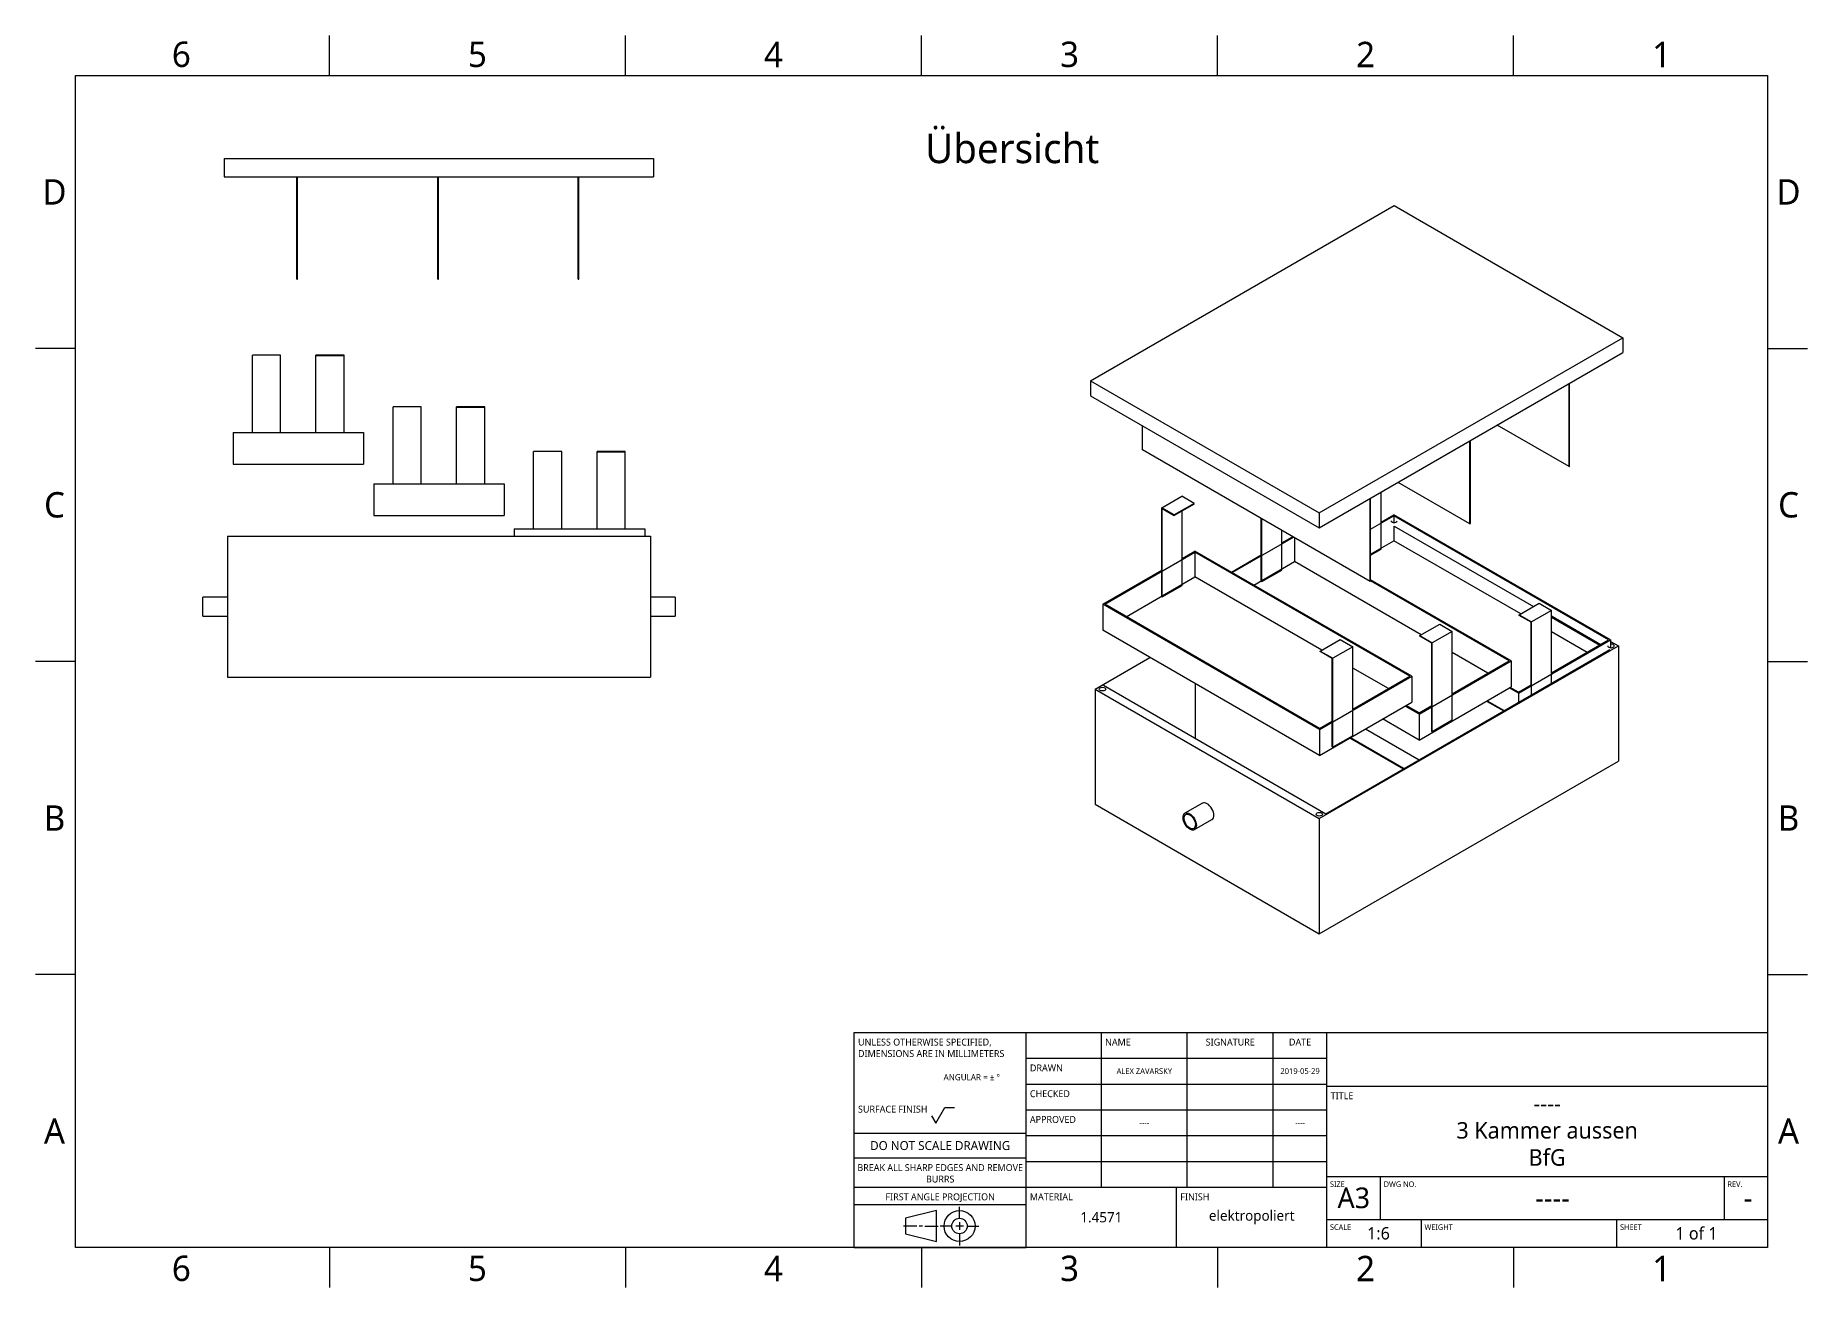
# Model space of a CAD drawing. Extents: x 1 to 420, y 0 to 296.
import ezdxf

# ---------------------------------------------------------------- set-up
doc = ezdxf.new("R2010")
doc.units = 0
doc.header["$LTSCALE"] = 12.7
doc.header["$MEASUREMENT"] = 0
for name, color, linetype in [('ANNOTATION_TEXT', 7, 'CONTINUOUS'), ('BORDER_FRAME', 7, 'CONTINUOUS'), ('BORDER_ZONES', 7, 'CONTINUOUS'), ('TITLE_BLOCK', 7, 'CONTINUOUS'), ('VISIBLE', 7, 'CONTINUOUS')]:
    doc.layers.add(name, color=color, linetype=linetype)
doc.styles.add('ONSHAPE-STANDARD', font='NotoSans-Regular.ttf')
doc.styles.add('ONSHAPE-STANDARD-FIELDS', font='NotoSans-Regular.ttf')
doc.styles.add('ONSHAPE-STANDARD-NOTESTYLE', font='Noto Sans', dxfattribs={"height": 3.5})

msp = doc.modelspace()

# ---------------------------------------------------------------- linework, layer by layer
at = {"layer": 'BORDER_FRAME'}
for p, q in [((10.5, 10), (10.5, 287)), ((10.5, 287), (410.5, 287)), ((410.5, 287), (410.5, 10)), ((410.5, 10), (10.5, 10))]:
    msp.add_line(p, q, dxfattribs=at)
at = {"layer": 'BORDER_ZONES'}
for p, q in [((70.5, 287), (70.5, 296.5)), ((140.5, 287), (140.5, 296.5)), ((210.5, 287), (210.5, 296.5)), ((280.5, 287), (280.5, 296.5)), ((350.5, 287), (350.5, 296.5)), ((10.5, 222.5), (1, 222.5)), ((410.5, 222.5), (420, 222.5)), ((10.5, 148.5), (1, 148.5)), ((410.5, 148.5), (420, 148.5)), ((10.5, 74.5), (1, 74.5)), ((410.5, 74.5), (420, 74.5)), ((70.5, 10), (70.5, 0.5)), ((140.5, 10), (140.5, 0.5)), ((210.5, 10), (210.5, 0.5)), ((280.5, 10), (280.5, 0.5)), ((350.5, 10), (350.5, 0.5))]:
    msp.add_line(p, q, dxfattribs=at)
at = {"layer": 'TITLE_BLOCK'}
for p, q in [((194.6, 10), (194.6, 60.8)), ((194.6, 60.8), (235.24, 60.8)), ((235.24, 10), (235.24, 60.8)), ((235.24, 60.8), (306.36, 60.8)), ((253.02, 24.22), (253.02, 60.8)), ((273.34, 24.22), (273.34, 60.8)), ((293.66, 24.22), (293.66, 60.8)), ((306.36, 10), (306.36, 60.8)), ((306.36, 60.8), (410.5, 60.8)), ((235.24, 54.7), (306.36, 54.7)), ((235.24, 48.61), (306.36, 48.61)), ((306.36, 48.1), (410.5, 48.1)), ((213.9, 39.33), (216.04, 43.03)), ((216.04, 43.03), (218.27, 43.03)), ((235.24, 42.51), (306.36, 42.51)), ((212.89, 41.09), (213.9, 39.33)), ((194.6, 37.03), (235.24, 37.03)), ((235.24, 36.42), (306.36, 36.42)), ((194.6, 31.13), (235.24, 31.13)), ((235.24, 30.32), (306.36, 30.32)), ((306.36, 26.76), (410.5, 26.76)), ((319.06, 16.6), (319.06, 26.76)), ((400.34, 16.6), (400.34, 26.76)), ((194.6, 24.22), (235.24, 24.22)), ((235.24, 24.22), (306.36, 24.22)), ((270.8, 10), (270.8, 24.22)), ((194.6, 20.16), (235.24, 20.16)), ((214.01, 18.7), (206.69, 16.87)), ((206.69, 16.87), (206.69, 13.21)), ((214.01, 11.38), (214.01, 18.7)), ((219.49, 16.87), (219.49, 19.61)), ((209.43, 15.04), (206.23, 15.04)), ((206.69, 13.21), (214.01, 11.38)), ((210.71, 15.04), (209.98, 15.04)), ((211.26, 15.04), (214.46, 15.04)), ((217.66, 15.04), (214.92, 15.04)), ((220.41, 15.04), (218.58, 15.04)), ((219.49, 15.95), (219.49, 14.12)), ((219.49, 13.21), (219.49, 10.47)), ((221.32, 15.04), (224.06, 15.04)), ((306.36, 16.6), (410.5, 16.6)), ((328.71, 10), (328.71, 16.6)), ((374.94, 10), (374.94, 16.6)), ((194.6, 10), (235.24, 10))]:
    msp.add_line(p, q, dxfattribs=at)
for radius in [3.66, 1.83]:
    msp.add_circle((219.49, 15.04), radius, dxfattribs=at)
at = {"layer": 'VISIBLE'}
for p, q in [((45.64, 267.38), (147.14, 267.38)), ((45.64, 267.38), (45.64, 263.05)), ((147.14, 267.38), (147.14, 263.05)), ((45.64, 263.05), (147.14, 263.05)), ((62.8, 238.88), (62.8, 263.05)), ((62.97, 238.88), (62.97, 263.05)), ((96.14, 238.88), (96.14, 263.05)), ((96.3, 238.88), (96.3, 263.05)), ((129.3, 238.88), (129.3, 263.05)), ((129.47, 238.88), (129.47, 263.05)), ((250.47, 214.84), (322.24, 256.28)), ((322.24, 256.28), (376.33, 225.05)), ((62.8, 238.88), (62.97, 238.88)), ((96.14, 238.88), (96.3, 238.88)), ((129.3, 238.88), (129.47, 238.88)), ((304.56, 183.61), (376.33, 225.05)), ((376.33, 225.05), (376.33, 221.51)), ((52.3, 202.65), (52.3, 220.9)), ((58.97, 220.9), (52.3, 220.9)), ((58.97, 202.65), (58.97, 220.9)), ((73.97, 220.9), (67.3, 220.9)), ((67.3, 220.73), (67.3, 220.9)), ((73.97, 220.73), (67.3, 220.73)), ((67.3, 202.65), (67.3, 220.73)), ((73.97, 220.73), (73.97, 220.9)), ((73.97, 202.65), (73.97, 220.73)), ((304.56, 180.07), (376.33, 221.51)), ((250.47, 214.84), (250.47, 211.3)), ((250.47, 214.84), (304.56, 183.61)), ((363.6, 194.56), (363.6, 214.16)), ((363.72, 194.63), (363.72, 214.23)), ((250.47, 211.3), (304.56, 180.07)), ((85.55, 190.48), (85.55, 208.73)), ((92.22, 208.73), (85.55, 208.73)), ((92.22, 190.48), (92.22, 208.73)), ((107.22, 208.73), (100.55, 208.73)), ((100.55, 208.57), (100.55, 208.73)), ((107.22, 208.57), (100.55, 208.57)), ((100.55, 190.48), (100.55, 208.57)), ((107.22, 208.57), (107.22, 208.73)), ((107.22, 190.48), (107.22, 208.57)), ((47.72, 202.65), (78.55, 202.65)), ((47.72, 202.65), (47.72, 195.15)), ((78.55, 202.65), (78.55, 195.15)), ((262.72, 198.51), (262.72, 204.23)), ((363.6, 194.56), (346.63, 204.36)), ((118.8, 179.9), (118.8, 198.15)), ((125.47, 198.15), (118.8, 198.15)), ((125.47, 179.9), (125.47, 198.15)), ((140.47, 198.15), (133.8, 198.15)), ((133.8, 197.99), (133.8, 198.15)), ((140.47, 197.99), (133.8, 197.99)), ((133.8, 179.9), (133.8, 197.99)), ((140.47, 197.99), (140.47, 198.15)), ((140.47, 179.9), (140.47, 197.99)), ((316.58, 167.42), (262.72, 198.51)), ((340.15, 181.02), (340.15, 200.62)), ((340.27, 181.09), (340.27, 200.69)), ((47.72, 195.15), (78.55, 195.15)), ((363.6, 194.56), (363.72, 194.63)), ((80.97, 190.48), (111.8, 190.48)), ((80.97, 190.48), (80.97, 182.98)), ((111.8, 190.48), (111.8, 182.98)), ((340.15, 181.02), (323.18, 190.82)), ((267.32, 184.85), (272.03, 187.57)), ((270.26, 183.15), (267.32, 184.85)), ((267.32, 163.82), (267.32, 184.85)), ((267.44, 163.75), (267.44, 184.64)), ((267.44, 184.64), (270.26, 183.01)), ((274.98, 185.87), (270.26, 183.15)), ((274.98, 185.73), (270.26, 183.01)), ((274.98, 185.87), (272.03, 187.57)), ((274.98, 185.73), (274.98, 185.87)), ((316.58, 167.42), (316.58, 187.01)), ((316.7, 167.48), (316.7, 187.08)), ((319.17, 175.06), (319.17, 188.51)), ((80.97, 182.98), (111.8, 182.98)), ((270.26, 183.01), (270.26, 183.15)), ((272.15, 166.48), (272.15, 184.1)), ((290.83, 167.47), (290.83, 182.28)), ((290.95, 167.4), (290.95, 182.22)), ((304.56, 183.61), (304.56, 180.07)), ((316.7, 179.75), (322.18, 182.91)), ((319.17, 181.45), (322.18, 183.19)), ((373.44, 153.59), (322.18, 183.19)), ((322.18, 182.91), (322.18, 181.35)), ((372.97, 153.59), (322.18, 182.91)), ((322.24, 178.04), (322.24, 180.49)), ((322.24, 180.49), (355.17, 161.48)), ((340.15, 181.02), (340.27, 181.09)), ((46.39, 178.15), (46.39, 144.81)), ((46.39, 178.15), (146.39, 178.15)), ((114.22, 179.9), (145.05, 179.9)), ((114.22, 179.9), (114.22, 178.15)), ((145.05, 179.9), (145.05, 178.15)), ((146.39, 178.15), (146.39, 144.81)), ((283.99, 169.51), (298.48, 177.87)), ((295.66, 170.12), (295.66, 179.49)), ((295.66, 176.52), (298.24, 178)), ((298.67, 177.76), (298.67, 172.13)), ((316.7, 173.9), (322.18, 177.06)), ((322.18, 178.08), (322.18, 177.06)), ((352.17, 159.75), (322.18, 177.06)), ((253.82, 162.02), (275.16, 174.33)), ((272.15, 172.87), (275.16, 174.61)), ((326.42, 145.01), (275.16, 174.61)), ((275.16, 174.33), (275.16, 168.48)), ((325.95, 145.01), (275.16, 174.33)), ((283.76, 169.64), (290.83, 173.73)), ((289.06, 166.58), (298.67, 172.13)), ((328.66, 154.81), (298.67, 172.13)), ((316.7, 173.63), (319.17, 175.06)), ((253.35, 162.02), (267.32, 170.08)), ((258.89, 159.09), (275.16, 168.48)), ((305.15, 151.17), (275.16, 168.48)), ((290.95, 167.4), (295.66, 170.12)), ((349.93, 148.65), (316.7, 167.84)), ((46.39, 163.71), (40.55, 163.71)), ((40.55, 159.25), (40.55, 163.71)), ((152.22, 163.71), (146.39, 163.71)), ((152.22, 163.71), (152.22, 159.25)), ((267.44, 163.75), (267.32, 163.82)), ((267.44, 163.75), (272.15, 166.48)), ((290.95, 167.4), (290.83, 167.47)), ((316.58, 167.42), (316.7, 167.48)), ((349.46, 148.65), (316.7, 167.57)), ((40.55, 159.25), (46.39, 159.25)), ((146.39, 159.25), (152.22, 159.25)), ((304.62, 132.42), (253.35, 162.02)), ((253.35, 162.02), (253.35, 155.9)), ((304.62, 132.69), (253.82, 162.02)), ((351.82, 159.54), (356.53, 162.26)), ((351.82, 159.54), (354.76, 157.84)), ((351.82, 159.41), (351.82, 159.54)), ((354.65, 157.77), (351.82, 159.41)), ((359.48, 160.56), (354.76, 157.84)), ((356.53, 162.26), (359.48, 160.56)), ((359.48, 143.34), (359.48, 160.56)), ((359.48, 159.26), (371.14, 152.53)), ((304.62, 126.3), (253.35, 155.9)), ((328.31, 154.61), (333.02, 157.33)), ((335.97, 155.63), (331.25, 152.9)), ((333.02, 157.33), (335.97, 155.63)), ((335.97, 134.6), (335.97, 155.63)), ((354.65, 143.01), (354.65, 157.77)), ((354.76, 140.62), (354.76, 157.84)), ((359.48, 158.99), (370.9, 152.39)), ((367.9, 150.66), (359.48, 155.53)), ((304.56, 111.36), (375.27, 152.19)), ((304.8, 150.96), (309.51, 153.68)), ((304.8, 150.96), (307.74, 149.26)), ((304.8, 150.83), (304.8, 150.96)), ((306.09, 112.52), (373.27, 151.3)), ((312.46, 151.98), (307.74, 149.26)), ((309.51, 153.68), (312.46, 151.98)), ((312.46, 130.96), (312.46, 151.98)), ((328.31, 154.61), (331.25, 152.9)), ((328.31, 154.47), (328.31, 154.61)), ((331.13, 152.84), (328.31, 154.47)), ((331.13, 131.95), (331.13, 152.84)), ((331.25, 131.88), (331.25, 152.9)), ((351.64, 141), (373.44, 153.59)), ((359.48, 145.8), (372.97, 153.59)), ((373.44, 153.59), (373.44, 151.76)), ((373.44, 153.24), (375.27, 152.19)), ((375.27, 152.19), (375.27, 124.97)), ((251.53, 141.98), (264.49, 149.47)), ((307.62, 149.19), (304.8, 150.83)), ((307.62, 128.3), (307.62, 149.19)), ((307.74, 128.24), (307.74, 149.26)), ((320.88, 142.08), (312.46, 146.95)), ((328.13, 136.06), (349.93, 148.65)), ((344.39, 145.73), (335.97, 150.59)), ((335.97, 140.86), (349.46, 148.65)), ((349.93, 148.65), (349.93, 142.53)), ((46.39, 144.81), (146.39, 144.81)), ((253.53, 142.87), (306.09, 112.52)), ((275.21, 143.27), (275.21, 130.35)), ((304.62, 132.42), (326.42, 145.01)), ((312.46, 137.22), (325.95, 145.01)), ((326.42, 145.01), (326.42, 138.88)), ((328.13, 129.94), (349.93, 142.53)), ((351.64, 141.27), (354.65, 143.01)), ((251.53, 141.98), (304.56, 111.36)), ((251.53, 141.98), (251.53, 114.76)), ((304.62, 126.3), (326.42, 138.88)), ((344.1, 139.16), (348.16, 136.81)), ((344.21, 139.23), (348.28, 136.88)), ((351.64, 141), (349.46, 142.26)), ((351.64, 141.27), (349.7, 142.39)), ((351.64, 141), (351.64, 138.82)), ((304.62, 132.69), (307.62, 134.43)), ((328.13, 129.94), (319.53, 134.91)), ((328.13, 136.06), (324.83, 137.97)), ((328.13, 136.34), (325.07, 138.1)), ((328.13, 136.34), (331.13, 138.07)), ((328.13, 136.06), (328.13, 129.94)), ((335.97, 134.6), (331.25, 131.88)), ((304.62, 132.42), (304.62, 126.3)), ((312.46, 130.96), (307.74, 128.24)), ((311.81, 130.45), (324.48, 123.13)), ((311.93, 130.52), (324.59, 123.2)), ((315.46, 132.56), (328.13, 125.24)), ((331.13, 131.95), (331.25, 131.88)), ((307.62, 128.3), (307.74, 128.24)), ((304.56, 84.15), (375.27, 124.97)), ((251.53, 114.76), (304.56, 84.15)), ((276.93, 115), (272.8, 112.62)), ((275.03, 108.75), (279.16, 111.13)), ((304.56, 111.36), (304.56, 84.15))]:
    msp.add_line(p, q, dxfattribs=at)
for centre, major_axis, start_param, end_param in [((322.24, 181.78), (-0.75, 0), 0, 3.141593), ((373.5, 152.19), (-0.75, 0), 12.566371, 17.357408), ((278.04, 113.06), (1.12, -1.93), 12.566371, 15.707963)]:
    msp.add_ellipse(centre, major_axis=major_axis, ratio=0.57735, start_param=start_param, end_param=end_param, dxfattribs=at)
for centre, major_axis in [((253.29, 141.98), (-0.75, 0)), ((273.92, 110.68), (1.12, -1.93)), ((273.92, 110.68), (0.95, -1.65)), ((304.56, 112.38), (-0.75, 0))]:
    msp.add_ellipse(centre, major_axis=major_axis, ratio=0.57735, dxfattribs=at)

# ---------------------------------------------------------------- texts
at = {"layer": 'ANNOTATION_TEXT', "insert": (211.34, 273.31), "char_height": 7, "width": 35.56, "attachment_point": 1, "style": 'ONSHAPE-STANDARD-NOTESTYLE'}
msp.add_mtext('Übersicht', dxfattribs=at)
at = {"layer": 'BORDER_ZONES', "char_height": 6, "attachment_point": 5, "style": 'ONSHAPE-STANDARD'}
for s, insert in [('6', (35.5, 292)), ('5', (105.5, 292)), ('4', (175.5, 292)), ('3', (245.5, 292)), ('2', (315.5, 292)), ('1', (385.5, 292)), ('D', (5.5, 259.5)), ('D', (415.5, 259.5)), ('C', (5.5, 185.5)), ('C', (415.5, 185.5)), ('B', (5.5, 111.5)), ('B', (415.5, 111.5)), ('A', (5.5, 37.5)), ('A', (415.5, 37.5)), ('6', (35.5, 5)), ('5', (105.5, 5)), ('4', (175.5, 5)), ('3', (245.5, 5)), ('2', (315.5, 5)), ('1', (385.5, 5))]:
    msp.add_mtext(s, dxfattribs=dict(at, insert=insert))
at = {"layer": 'TITLE_BLOCK'}
for s, insert, char_height, width, attachment_point, style in [('UNLESS OTHERWISE SPECIFIED, DIMENSIONS ARE IN MILLIMETERS', (195.49, 59.34), 1.6256, 40.64, 1, 'ONSHAPE-STANDARD'), ('NAME', (253.91, 59.34), 1.626, 20.32, 1, 'ONSHAPE-STANDARD'), ('SIGNATURE', (283.5, 59.34), 1.626, 20.32, 2, 'ONSHAPE-STANDARD'), ('DATE', (300.01, 59.34), 1.626, 12.7, 2, 'ONSHAPE-STANDARD'), ('^JANGULAR = ± °^J', (215.72, 53.39), 1.463, 20.32, 1, 'ONSHAPE-STANDARD'), ('DRAWN', (236.13, 53.24), 1.626, 17.78, 1, 'ONSHAPE-STANDARD'), ('ALEX ZAVARSKY', (263.18, 51.66), 1.3655, 20.32, 5, 'ONSHAPE-STANDARD-FIELDS'), ('2019-05-29', (300.01, 51.66), 1.366, 12.7, 5, 'ONSHAPE-STANDARD-FIELDS'), ('CHECKED', (236.13, 47.14), 1.626, 17.78, 1, 'ONSHAPE-STANDARD'), ('TITLE', (307.25, 46.64), 1.626, 12.7, 1, 'ONSHAPE-STANDARD'), ('SURFACE FINISH', (195.49, 43.49), 1.6256, 20.32, 1, 'ONSHAPE-STANDARD'), ('----', (358.43, 44.04), 3.901, 93.98, 5, 'ONSHAPE-STANDARD-FIELDS'), ('APPROVED', (236.13, 41.05), 1.626, 17.78, 1, 'ONSHAPE-STANDARD'), ('----', (263.18, 39.46), 1.366, 20.32, 5, 'ONSHAPE-STANDARD-FIELDS'), ('----', (300.01, 39.46), 1.366, 12.7, 5, 'ONSHAPE-STANDARD-FIELDS'), ('3 Kammer aussen', (358.43, 37.64), 3.9014, 93.98, 5, 'ONSHAPE-STANDARD-FIELDS'), ('DO NOT SCALE DRAWING', (214.92, 35.12), 2.1133, 40.64, 2, 'ONSHAPE-STANDARD'), ('BREAK ALL SHARP EDGES AND REMOVE BURRS', (214.92, 29.67), 1.6256, 40.64, 2, 'ONSHAPE-STANDARD'), ('BfG', (358.43, 31.23), 3.901, 93.98, 5, 'ONSHAPE-STANDARD-FIELDS'), ('SIZE', (307.08, 25.59), 1.3, 12.7, 1, 'ONSHAPE-STANDARD'), ('DWG NO.', (319.78, 25.59), 1.3, 81.28, 1, 'ONSHAPE-STANDARD'), ('REV.', (401.06, 25.59), 1.3, 10.16, 1, 'ONSHAPE-STANDARD'), ('FIRST ANGLE PROJECTION', (214.92, 22.76), 1.6256, 40.64, 2, 'ONSHAPE-STANDARD'), ('MATERIAL', (236.13, 22.76), 1.626, 35.56, 1, 'ONSHAPE-STANDARD'), ('FINISH', (271.69, 22.76), 1.626, 35.56, 1, 'ONSHAPE-STANDARD'), ('A3', (312.71, 21.68), 4.877, 12.7, 5, 'ONSHAPE-STANDARD-FIELDS'), ('----', (359.7, 21.68), 4.877, 81.28, 5, 'ONSHAPE-STANDARD-FIELDS'), ('-', (405.93, 21.68), 4.88, 9.144, 5, 'ONSHAPE-STANDARD-FIELDS'), ('1.4571 ', (253.02, 17.11), 2.438, 35.56, 5, 'ONSHAPE-STANDARD-FIELDS'), ('elektropoliert ', (288.58, 17.11), 2.4384, 35.56, 5, 'ONSHAPE-STANDARD-FIELDS'), ('SCALE', (307.08, 15.43), 1.3, 22.352, 1, 'ONSHAPE-STANDARD'), ('1:6', (318.55, 13.3), 2.926, 20.32, 5, 'ONSHAPE-STANDARD-FIELDS'), ('WEIGHT', (329.43, 15.43), 1.3, 46.228, 1, 'ONSHAPE-STANDARD'), ('SHEET', (375.66, 15.43), 1.3, 35.56, 1, 'ONSHAPE-STANDARD'), ('1 of 1', (393.74, 13.3), 2.926, 33.528, 5, 'ONSHAPE-STANDARD-FIELDS')]:
    msp.add_mtext(s, dxfattribs=dict(at, insert=insert, char_height=char_height, width=width, attachment_point=attachment_point, style=style))

doc.saveas('drawing.dxf')
